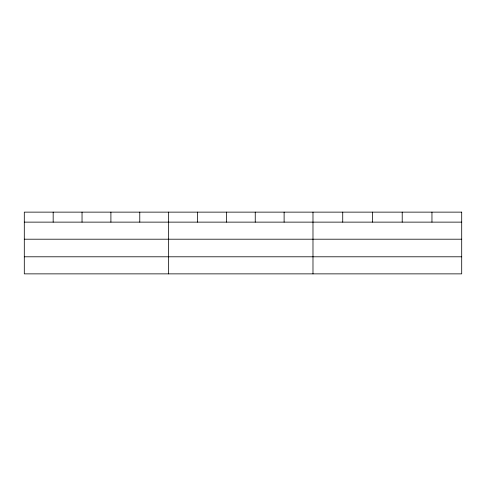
<?xml version="1.0" encoding="UTF-8"?>
<svg xmlns="http://www.w3.org/2000/svg" width="486" height="486" viewBox="0 0 486 486"><rect width="100%" height="100%" fill="white"/><g stroke="black" fill="none" stroke-linecap="round" stroke-linejoin="round"><path stroke-width="0.73" d="M24.3 222.132L461.7 222.132M24.3 239.203L461.7 239.203M24.3 256.796L461.7 256.796M431.957 212.133L431.957 222.132M402.214 212.133L402.214 222.132M372.47 212.133L372.47 222.132M342.727 212.133L342.727 222.132M312.984 212.133L312.984 273.867M284.116 212.133L284.116 222.132M255.247 212.133L255.247 222.132M226.379 212.133L226.379 222.132M197.51 212.133L197.51 222.132M168.642 212.133L168.642 273.867M139.774 212.133L139.774 222.132M110.905 212.133L110.905 222.132M82.037 212.133L82.037 222.132M53.168 212.133L53.168 222.132M461.7 212.133L24.3 212.133L24.3 273.867L461.7 273.867L461.7 212.133"/></g></svg>
